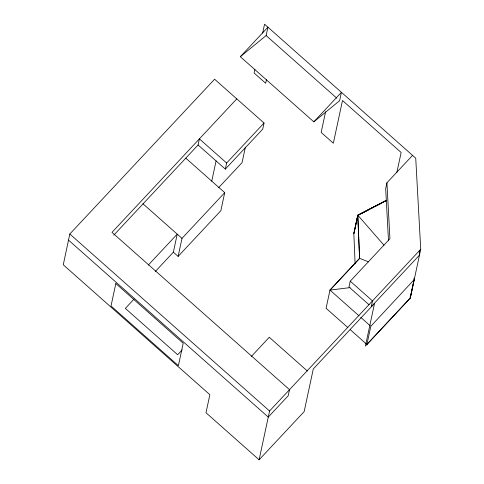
<?xml version="1.0" encoding="UTF-8"?>
<svg xmlns="http://www.w3.org/2000/svg" width="484" height="484" viewBox="0 0 484 484"><rect width="100%" height="100%" fill="white"/><g stroke="black" fill="none" stroke-linecap="round" stroke-linejoin="round"><path stroke-width="0.73" d="M414.092 279.837L414.05 278.052M386.486 200.261L357.767 215.168L353.852 233.675L355.105 263.834M413.977 280.284L410.22 298.059L366.914 344.451L350.132 329.58M225.338 169.122L226.645 163.029L199.39 138.884L198.089 144.976L225.338 169.122L262.727 129.119L264.034 123.027L214.593 79.213L69.817 234.014L63.271 264.802L209.862 394.696L205.996 412.737L259.109 459.8L304.152 411.606L313.305 368.917L374.555 303.389L365.402 346.084L410.269 298.083L420.729 249.29L415.732 158.183L264.554 24.2L262.655 33.069M155.291 271.518L173.363 252.182L177.229 234.141L148.316 265.075M173.363 252.182L178.124 256.405L181.996 238.364L224.727 192.644L185.741 158.105M211.75 181.149L216.1 160.851M224.727 192.644L220.855 210.691L178.124 256.405M254.887 69.297L254.094 72.993L265.686 83.26L266.478 79.57M240.324 56.707L266.127 35.568L267.924 27.183L240.324 56.707L313.832 121.841L339.629 100.696L341.426 92.323L313.832 121.841M245.382 147.16L242.067 162.618L218.599 187.732M325.593 111.743L321.158 132.416L333.343 143.216L342.497 100.521L401.139 152.484L396.88 172.358M259.109 459.8L269.57 411.007L420.729 249.29M357.803 215.362L353.907 233.403L357.803 215.362L359.588 258.341L329.979 290.097L326.083 308.272L347.893 327.601M412.562 155.37L386.928 182.801L389.941 238.709L350.241 281.186L348.994 287L369.014 304.745M386.928 182.801L385.681 188.615L388.495 240.796M366.914 344.451L370.811 326.283L414.104 279.722L410.275 297.793M236.785 98.875L111.992 232.381L289.511 389.674L288.204 395.773L268.257 417.105L68.51 240.112M113.77 235.176L198.089 144.976M226.645 163.029L264.034 123.027M134.02 299.136L125.356 308.399L177.658 354.742L182.244 349.841M251.269 356.545L269.286 337.263L307.376 371.016M359.061 315.87L329.979 290.097L359.533 258.48M358.469 215.011L386.498 200.346M358.535 215.09L359.866 214.4M361.203 213.71L369.195 209.56M370.526 208.864L373.86 207.134M375.191 206.444L381.186 203.334M384.52 201.604L385.851 200.908M368.675 261.904L359.588 258.341L357.767 215.168L386.474 200.449M329.979 290.097L350.071 287.617M266.127 35.568L336.804 98.192M350.241 281.186L372.486 300.903L371.24 306.717L419.483 255.104L419.235 250.585M360.737 317.359L370.248 325.786M142.937 203.758L181.996 238.364M69.817 234.014L269.57 411.007M357.767 215.168L383.951 245.176M410.19 296.577L410.269 298.083M115.833 283.551L111.017 305.991L178.378 365.68L183.194 343.241L115.833 283.551"/></g></svg>
